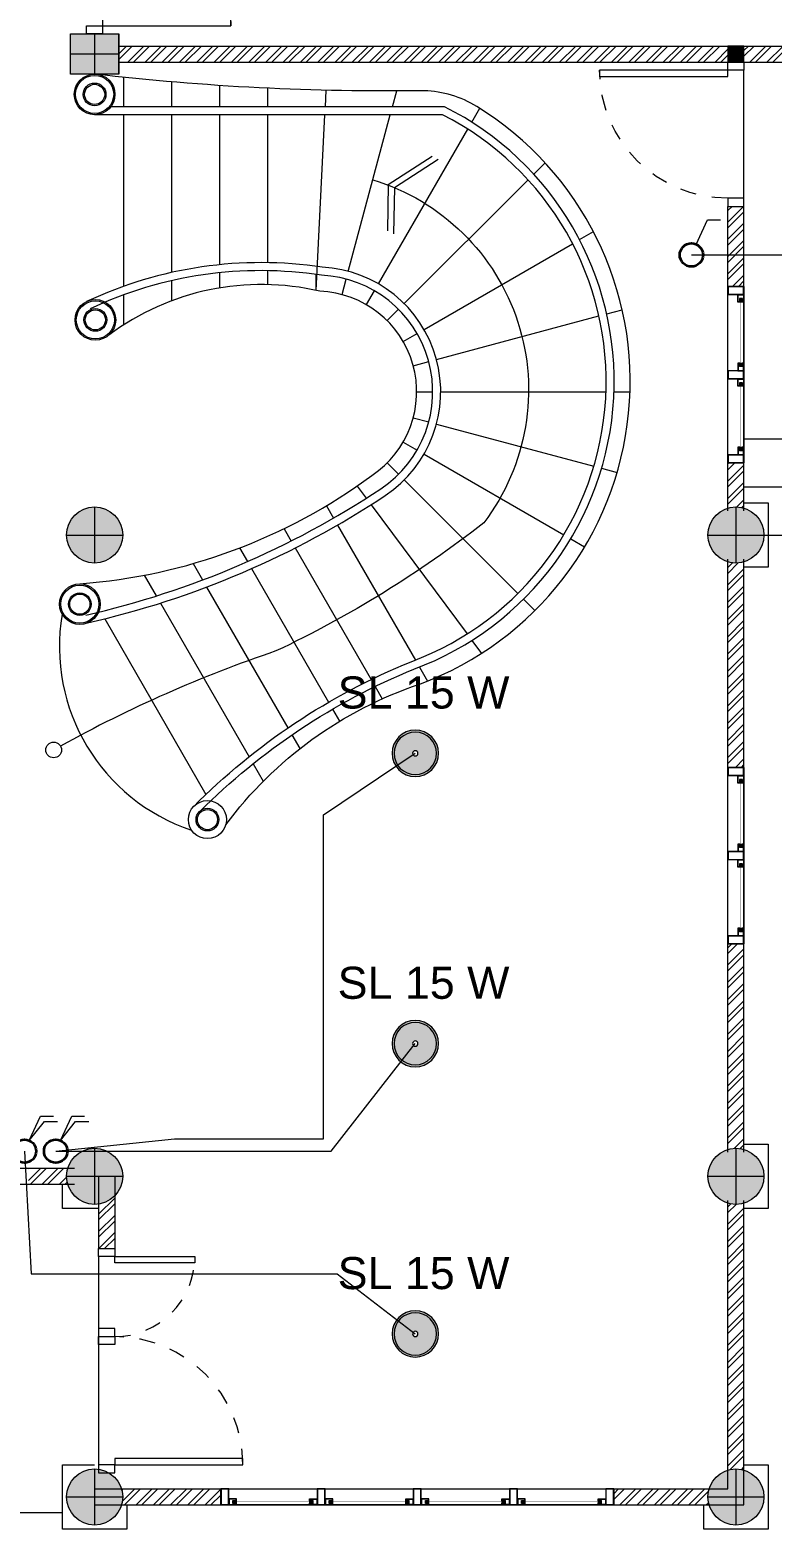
# Model space of a CAD drawing. Header units: millimetres. Extents: x -667 to -468, y -723 to -475.
# Drawn here: x -610.67 to -606.04, y -681 to -671.65 of the extents above; entities that cross this region are included whole.
import ezdxf

# ---------------------------------------------------------------- set-up
doc = ezdxf.new("R2010")
doc.units = ezdxf.units.MM
doc.linetypes.add('HIDDEN', pattern=[0.375, 0.25, -0.125])
doc.layers.get('0').update_dxf_attribs({"lineweight": 9})
for name, color, linetype, lineweight in [('BLOCK', 231, 'Continuous', 5), ('COLUMN', 11, 'Continuous', 9), ('dinding', 36, 'Continuous', 9), ('DOOR', 6, 'Continuous', 5), ('HIDDEN', 9, 'HIDDEN', 5), ('NOTASI', 250, 'Continuous', 5), ('pintu', 6, 'Continuous', 5)]:
    doc.layers.add(name, color=color, linetype=linetype, lineweight=lineweight)
doc.styles.get("Standard").update_dxf_attribs({"font": 'arial.ttf'})
pattern_1 = [(45, (37.383015, -159.11042), (-0.053881537, 0.053881537), []), (45, (37.418936, -159.11042), (-0.053881537, 0.053881537), [])]

# ---------------------------------------------------------------- blocks, each defined once
blk = doc.blocks.new('kolommm bulat')
at = {"layer": 'NOTASI'}
h = blk.add_hatch(color=256, dxfattribs=at)
h.paths.add_polyline_path([(-808.9141, -494.9305), (-808.9141, -495.1055), (-808.7391, -495.1055, 0.414214)])
h.paths.add_polyline_path([(-808.9141, -494.9305, 0.414214), (-809.0891, -495.1055), (-808.9141, -495.1055)])
h.paths.add_polyline_path([(-808.9141, -495.1055), (-809.0891, -495.1055, 0.414214), (-808.9141, -495.2805)])
h.paths.add_polyline_path([(-808.7391, -495.1055), (-808.9141, -495.1055), (-808.9141, -495.2805, 0.414214)])
for p, q in [((-808.9141, -494.9305), (-808.9141, -495.2805)), ((-809.0891, -495.1055), (-808.7391, -495.1055))]:
    blk.add_line(p, q)
blk.add_circle((-808.9141, -495.1055), 0.175)
blk = doc.blocks.new('FFFF')
at = {"layer": 'NOTASI', "ltscale": 0.01}
h = blk.add_hatch(color=256, dxfattribs=at)
h.paths.add_polyline_path([(-508.3704, -250.991), (-508.4954, -250.991), (-508.4954, -251.141), (-508.3704, -251.141)])
h.paths.add_polyline_path([(-508.3704, -251.141), (-508.4954, -251.141), (-508.4954, -251.291), (-508.3704, -251.291)])
h.paths.add_polyline_path([(-508.4954, -251.141), (-508.6204, -251.141), (-508.6204, -251.291), (-508.4954, -251.291)])
h.paths.add_polyline_path([(-508.4954, -250.991), (-508.6204, -250.991), (-508.6204, -251.141), (-508.4954, -251.141)])
at = {"ltscale": 0.01}
for p, q in [((-508.3704, -250.991), (-508.6204, -250.991)), ((-508.4954, -250.991), (-508.4954, -251.291)), ((-508.6204, -251.141), (-508.3704, -251.141))]:
    blk.add_line(p, q, dxfattribs=at)
blk.add_lwpolyline([(-508.6204, -250.991), (-508.3704, -250.991), (-508.3704, -251.291), (-508.6204, -251.291)], close=True, dxfattribs=at)
blk = doc.blocks.new('32')
at = {"layer": 'NOTASI'}
h = blk.add_hatch(color=256, dxfattribs=at)
h.paths.add_polyline_path([(2106.8221, 191.4695), (2106.7721, 191.4695), (2106.7721, 191.4195), (2106.8221, 191.4195)])
h.paths.add_polyline_path([(2106.8721, 191.4695), (2106.8221, 191.4695), (2106.8221, 191.4195), (2106.8721, 191.4195)])
h.paths.add_polyline_path([(2106.8721, 191.4195), (2106.8221, 191.4195), (2106.8221, 191.3695), (2106.8721, 191.3695)])
h.paths.add_polyline_path([(2106.8221, 191.4195), (2106.7721, 191.4195), (2106.7721, 191.3695), (2106.8221, 191.3695)])
at = {"layer": 'BLOCK'}
for p, q in [((2106.7721, 191.4195), (2106.8721, 191.4195)), ((2106.8221, 191.4695), (2106.8221, 191.3695))]:
    blk.add_line(p, q, dxfattribs=at)
blk.add_lwpolyline([(2106.8721, 191.4695), (2106.7721, 191.4695), (2106.7721, 191.3695), (2106.8721, 191.3695)], close=True, dxfattribs=at)
blk = doc.blocks.new('*U583')
for points in [[(81023.4, 24533.4), (81023.4, 25333.4), (81063.4, 25333.4), (81063.4, 24533.4)], [(81023.4, 24533.4), (80973.4, 24533.4), (80973.4, 24433.4), (81023.4, 24433.4)], [(81873.4, 24433.4), (81823.4, 24433.4), (81823.4, 24533.4), (81873.4, 24533.4)]]:
    blk.add_lwpolyline(points, close=True)
at = {"layer": 'HIDDEN'}
blk.add_arc((81023.4, 24533.4), 800, 0, 90, dxfattribs=at)
blk = doc.blocks.new('*U579')
for points in [[(80973.4, 24533.4), (81023.4, 24533.4), (81023.4, 24433.4), (80973.4, 24433.4)], [(81823.4, 24433.4), (81873.4, 24433.4), (81873.4, 24533.4), (81823.4, 24533.4)], [(81823.4, 24433.4), (81823.4, 23633.4), (81783.4, 23633.4), (81783.4, 24433.4)]]:
    blk.add_lwpolyline(points, close=True)
at = {"layer": 'HIDDEN'}
blk.add_arc((81823.4, 24433.4), 800, 180, 270, dxfattribs=at)
blk = doc.blocks.new('*U564')
for points in [[(81023.4, 24533.4), (80973.4, 24533.4), (80973.4, 24433.4), (81023.4, 24433.4)], [(81873.4, 24533.4), (81823.4, 24533.4), (81823.4, 24433.4), (81873.4, 24433.4)], [(81023.4, 24433.4), (81023.4, 23633.4), (81063.4, 23633.4), (81063.4, 24433.4)]]:
    blk.add_lwpolyline(points, close=True)
at = {"layer": 'HIDDEN'}
blk.add_arc((81023.4, 24433.4), 800, 270, 0, dxfattribs=at)
blk = doc.blocks.new('*U619')
for points in [[(81273.4, 24533.4), (81323.4, 24533.4), (81323.4, 24433.4), (81273.4, 24433.4)], [(81823.4, 24533.4), (81873.4, 24533.4), (81873.4, 24433.4), (81823.4, 24433.4)], [(81823.4, 24433.4), (81823.4, 23933.4), (81783.4, 23933.4), (81783.4, 24433.4)]]:
    blk.add_lwpolyline(points, close=True)
at = {"layer": 'HIDDEN'}
blk.add_arc((81823.4, 24433.4), 500, 180, 270, dxfattribs=at)
blk = doc.blocks.new('VFEEW')
h = blk.add_hatch()
h.set_pattern_fill('ANSI31', color=30, scale=0.02, angle=-180, style=0)
h.set_pattern_definition([(45, (-1840.9476361, -2580.5427676), (-0.0017677669529, 0.0017677669529), [])])
h.paths.add_polyline_path([(-646.1735, -521.7223), (-646.1715, -521.7223, -0.354282), (-646.1695, -521.7193), (-646.1895, -521.7193), (-646.1895, -521.7273), (-646.1735, -521.7273)])
h.paths.add_polyline_path([(-646.1895, -521.7113), (-646.1895, -521.7193), (-646.1695, -521.7193, -0.354282), (-646.1715, -521.7163), (-646.1735, -521.7163), (-646.1735, -521.7113)])
h = blk.add_hatch()
h.set_pattern_fill('ANSI31', color=30, scale=0.02, angle=-180, style=0)
h.set_pattern_definition([(135, (549.0636286, -2580.5427676), (0.0017677669529, 0.0017677669529), [])])
h.paths.add_polyline_path([(-645.7105, -521.7223), (-645.7125, -521.7223, 0.354282), (-645.7145, -521.7193), (-645.6945, -521.7193), (-645.6945, -521.7273), (-645.7105, -521.7273)])
h.paths.add_polyline_path([(-645.6945, -521.7113), (-645.6945, -521.7193), (-645.7145, -521.7193, 0.354282), (-645.7125, -521.7163), (-645.7105, -521.7163), (-645.7105, -521.7113)])
h = blk.add_hatch()
h.set_pattern_fill('ANSI31', color=30, scale=0.02, angle=-180, style=0)
h.set_pattern_definition([(45, (-1840.3476361, -2580.5427676), (-0.0017677669529, 0.0017677669529), [])])
h.paths.add_polyline_path([(-645.5735, -521.7223), (-645.5715, -521.7223, -0.354282), (-645.5695, -521.7193), (-645.5895, -521.7193), (-645.5895, -521.7273), (-645.5735, -521.7273)])
h.paths.add_polyline_path([(-645.5895, -521.7113), (-645.5895, -521.7193), (-645.5695, -521.7193, -0.354282), (-645.5715, -521.7163), (-645.5735, -521.7163), (-645.5735, -521.7113)])
h = blk.add_hatch()
h.set_pattern_fill('ANSI31', color=30, scale=0.02, angle=-180, style=0)
h.set_pattern_definition([(135, (549.6636286, -2580.5427676), (0.0017677669529, 0.0017677669529), [])])
h.paths.add_polyline_path([(-645.1105, -521.7223), (-645.1125, -521.7223, 0.354282), (-645.1145, -521.7193), (-645.0945, -521.7193), (-645.0945, -521.7273), (-645.1105, -521.7273)])
h.paths.add_polyline_path([(-645.0945, -521.7113), (-645.0945, -521.7193), (-645.1145, -521.7193, 0.354282), (-645.1125, -521.7163), (-645.1105, -521.7163), (-645.1105, -521.7113)])
h = blk.add_hatch()
h.set_pattern_fill('ANSI31', color=30, scale=0.02, angle=-180, style=0)
h.set_pattern_definition([(45, (-1839.7476361, -2580.5427676), (-0.0017677669529, 0.0017677669529), [])])
h.paths.add_polyline_path([(-644.9735, -521.7223), (-644.9715, -521.7223, -0.354282), (-644.9695, -521.7193), (-644.9895, -521.7193), (-644.9895, -521.7273), (-644.9735, -521.7273)])
h.paths.add_polyline_path([(-644.9895, -521.7113), (-644.9895, -521.7193), (-644.9695, -521.7193, -0.354282), (-644.9715, -521.7163), (-644.9735, -521.7163), (-644.9735, -521.7113)])
h = blk.add_hatch()
h.set_pattern_fill('ANSI31', color=30, scale=0.02, angle=-180, style=0)
h.set_pattern_definition([(135, (550.2636286, -2580.5427676), (0.0017677669529, 0.0017677669529), [])])
h.paths.add_polyline_path([(-644.5105, -521.7223), (-644.5125, -521.7223, 0.354282), (-644.5145, -521.7193), (-644.4945, -521.7193), (-644.4945, -521.7273), (-644.5105, -521.7273)])
h.paths.add_polyline_path([(-644.4945, -521.7113), (-644.4945, -521.7193), (-644.5145, -521.7193, 0.354282), (-644.5125, -521.7163), (-644.5105, -521.7163), (-644.5105, -521.7113)])
h = blk.add_hatch()
h.set_pattern_fill('ANSI31', color=30, scale=0.02, angle=-180, style=0)
h.set_pattern_definition([(45, (-1839.1476361, -2580.5427676), (-0.0017677669529, 0.0017677669529), [])])
h.paths.add_polyline_path([(-644.3735, -521.7223), (-644.3715, -521.7223, -0.354282), (-644.3695, -521.7193), (-644.3895, -521.7193), (-644.3895, -521.7273), (-644.3735, -521.7273)])
h.paths.add_polyline_path([(-644.3895, -521.7113), (-644.3895, -521.7193), (-644.3695, -521.7193, -0.354282), (-644.3715, -521.7163), (-644.3735, -521.7163), (-644.3735, -521.7113)])
h = blk.add_hatch()
h.set_pattern_fill('ANSI31', color=30, scale=0.02, angle=-180, style=0)
h.set_pattern_definition([(135, (550.8636286, -2580.5427676), (0.0017677669529, 0.0017677669529), [])])
h.paths.add_polyline_path([(-643.9105, -521.7223), (-643.9125, -521.7223, 0.354282), (-643.9145, -521.7193), (-643.8945, -521.7193), (-643.8945, -521.7273), (-643.9105, -521.7273)])
h.paths.add_polyline_path([(-643.8945, -521.7113), (-643.8945, -521.7193), (-643.9145, -521.7193, 0.354282), (-643.9125, -521.7163), (-643.9105, -521.7163), (-643.9105, -521.7113)])
for points in [[(-646.267, -521.6381), (-643.817, -521.6381), (-643.817, -521.7381), (-646.267, -521.7381)], [(-646.217, -521.6381), (-646.267, -521.6381), (-646.267, -521.7381), (-646.217, -521.7381)], [(-646.219, -521.6401), (-646.265, -521.6401), (-646.265, -521.7361), (-646.219, -521.7361)], [(-646.1915, -521.7093), (-646.1715, -521.7093), (-646.1715, -521.7026), (-646.215, -521.7026), (-646.215, -521.7361), (-646.1715, -521.7361), (-646.1715, -521.7293), (-646.1915, -521.7293)], [(-645.6925, -521.7093), (-645.7125, -521.7093), (-645.7125, -521.7026), (-645.669, -521.7026), (-645.669, -521.7361), (-645.7125, -521.7361), (-645.7125, -521.7293), (-645.6925, -521.7293)], [(-645.617, -521.6381), (-645.667, -521.6381), (-645.667, -521.7381), (-645.617, -521.7381)], [(-645.619, -521.6401), (-645.665, -521.6401), (-645.665, -521.7361), (-645.619, -521.7361)], [(-645.5915, -521.7093), (-645.5715, -521.7093), (-645.5715, -521.7026), (-645.615, -521.7026), (-645.615, -521.7361), (-645.5715, -521.7361), (-645.5715, -521.7293), (-645.5915, -521.7293)], [(-645.0925, -521.7093), (-645.1125, -521.7093), (-645.1125, -521.7026), (-645.069, -521.7026), (-645.069, -521.7361), (-645.1125, -521.7361), (-645.1125, -521.7293), (-645.0925, -521.7293)], [(-645.017, -521.6381), (-645.067, -521.6381), (-645.067, -521.7381), (-645.017, -521.7381)], [(-645.019, -521.6401), (-645.065, -521.6401), (-645.065, -521.7361), (-645.019, -521.7361)], [(-644.9915, -521.7093), (-644.9715, -521.7093), (-644.9715, -521.7026), (-645.015, -521.7026), (-645.015, -521.7361), (-644.9715, -521.7361), (-644.9715, -521.7293), (-644.9915, -521.7293)], [(-644.4925, -521.7093), (-644.5125, -521.7093), (-644.5125, -521.7026), (-644.469, -521.7026), (-644.469, -521.7361), (-644.5125, -521.7361), (-644.5125, -521.7293), (-644.4925, -521.7293)], [(-644.417, -521.6381), (-644.467, -521.6381), (-644.467, -521.7381), (-644.417, -521.7381)], [(-644.419, -521.6401), (-644.465, -521.6401), (-644.465, -521.7361), (-644.419, -521.7361)], [(-644.3915, -521.7093), (-644.3715, -521.7093), (-644.3715, -521.7026), (-644.415, -521.7026), (-644.415, -521.7361), (-644.3715, -521.7361), (-644.3715, -521.7293), (-644.3915, -521.7293)], [(-643.8925, -521.7093), (-643.9125, -521.7093), (-643.9125, -521.7026), (-643.869, -521.7026), (-643.869, -521.7361), (-643.9125, -521.7361), (-643.9125, -521.7293), (-643.8925, -521.7293)], [(-643.817, -521.6381), (-643.867, -521.6381), (-643.867, -521.7381), (-643.817, -521.7381)], [(-643.819, -521.6401), (-643.865, -521.6401), (-643.865, -521.7361), (-643.819, -521.7361)]]:
    blk.add_lwpolyline(points, close=True)
for points in [[(-646.1715, -521.7133), (-646.1715, -521.7113), (-646.1715, -521.7163), (-646.1715, -521.7113), (-646.1695, -521.7113), (-646.1695, -521.7006), (-646.217, -521.7006), (-646.217, -521.7381), (-646.1695, -521.7381), (-646.1695, -521.7273), (-646.1715, -521.7273), (-646.1715, -521.7223), (-646.1715, -521.7273)], [(-646.1715, -521.7223), (-646.1735, -521.7223), (-646.1735, -521.7273), (-646.1895, -521.7273), (-646.1895, -521.7113), (-646.1735, -521.7113), (-646.1735, -521.7163), (-646.1715, -521.7163)], [(-645.7125, -521.7133), (-645.7125, -521.7113), (-645.7125, -521.7163), (-645.7125, -521.7113), (-645.7145, -521.7113), (-645.7145, -521.7006), (-645.667, -521.7006), (-645.667, -521.7381), (-645.7145, -521.7381), (-645.7145, -521.7273), (-645.7125, -521.7273), (-645.7125, -521.7223), (-645.7125, -521.7273)], [(-645.7125, -521.7223), (-645.7105, -521.7223), (-645.7105, -521.7273), (-645.6945, -521.7273), (-645.6945, -521.7113), (-645.7105, -521.7113), (-645.7105, -521.7163), (-645.7125, -521.7163)], [(-645.5715, -521.7133), (-645.5715, -521.7113), (-645.5715, -521.7163), (-645.5715, -521.7113), (-645.5695, -521.7113), (-645.5695, -521.7006), (-645.617, -521.7006), (-645.617, -521.7381), (-645.5695, -521.7381), (-645.5695, -521.7273), (-645.5715, -521.7273), (-645.5715, -521.7223), (-645.5715, -521.7273)], [(-645.5715, -521.7223), (-645.5735, -521.7223), (-645.5735, -521.7273), (-645.5895, -521.7273), (-645.5895, -521.7113), (-645.5735, -521.7113), (-645.5735, -521.7163), (-645.5715, -521.7163)], [(-645.1125, -521.7133), (-645.1125, -521.7113), (-645.1125, -521.7163), (-645.1125, -521.7113), (-645.1145, -521.7113), (-645.1145, -521.7006), (-645.067, -521.7006), (-645.067, -521.7381), (-645.1145, -521.7381), (-645.1145, -521.7273), (-645.1125, -521.7273), (-645.1125, -521.7223), (-645.1125, -521.7273)], [(-645.1125, -521.7223), (-645.1105, -521.7223), (-645.1105, -521.7273), (-645.0945, -521.7273), (-645.0945, -521.7113), (-645.1105, -521.7113), (-645.1105, -521.7163), (-645.1125, -521.7163)], [(-644.9715, -521.7133), (-644.9715, -521.7113), (-644.9715, -521.7163), (-644.9715, -521.7113), (-644.9695, -521.7113), (-644.9695, -521.7006), (-645.017, -521.7006), (-645.017, -521.7381), (-644.9695, -521.7381), (-644.9695, -521.7273), (-644.9715, -521.7273), (-644.9715, -521.7223), (-644.9715, -521.7273)], [(-644.9715, -521.7223), (-644.9735, -521.7223), (-644.9735, -521.7273), (-644.9895, -521.7273), (-644.9895, -521.7113), (-644.9735, -521.7113), (-644.9735, -521.7163), (-644.9715, -521.7163)], [(-644.5125, -521.7133), (-644.5125, -521.7113), (-644.5125, -521.7163), (-644.5125, -521.7113), (-644.5145, -521.7113), (-644.5145, -521.7006), (-644.467, -521.7006), (-644.467, -521.7381), (-644.5145, -521.7381), (-644.5145, -521.7273), (-644.5125, -521.7273), (-644.5125, -521.7223), (-644.5125, -521.7273)], [(-644.5125, -521.7223), (-644.5105, -521.7223), (-644.5105, -521.7273), (-644.4945, -521.7273), (-644.4945, -521.7113), (-644.5105, -521.7113), (-644.5105, -521.7163), (-644.5125, -521.7163)], [(-644.3715, -521.7133), (-644.3715, -521.7113), (-644.3715, -521.7163), (-644.3715, -521.7113), (-644.3695, -521.7113), (-644.3695, -521.7006), (-644.417, -521.7006), (-644.417, -521.7381), (-644.3695, -521.7381), (-644.3695, -521.7273), (-644.3715, -521.7273), (-644.3715, -521.7223), (-644.3715, -521.7273)], [(-644.3715, -521.7223), (-644.3735, -521.7223), (-644.3735, -521.7273), (-644.3895, -521.7273), (-644.3895, -521.7113), (-644.3735, -521.7113), (-644.3735, -521.7163), (-644.3715, -521.7163)], [(-643.9125, -521.7133), (-643.9125, -521.7113), (-643.9125, -521.7163), (-643.9125, -521.7113), (-643.9145, -521.7113), (-643.9145, -521.7006), (-643.867, -521.7006), (-643.867, -521.7381), (-643.9145, -521.7381), (-643.9145, -521.7273), (-643.9125, -521.7273), (-643.9125, -521.7223), (-643.9125, -521.7273)], [(-643.9125, -521.7223), (-643.9105, -521.7223), (-643.9105, -521.7273), (-643.8945, -521.7273), (-643.8945, -521.7113), (-643.9105, -521.7113), (-643.9105, -521.7163), (-643.9125, -521.7163)]]:
    blk.add_lwpolyline(points)
at = {"color": 20, "const_width": 0.002}
for points in [[(-645.7105, -521.7193), (-646.1735, -521.7193)], [(-645.1105, -521.7193), (-645.5735, -521.7193)], [(-644.5105, -521.7193), (-644.9735, -521.7193)], [(-643.9105, -521.7193), (-644.3735, -521.7193)]]:
    blk.add_lwpolyline(points, dxfattribs=at)
for centre, start, end in [((-646.1687, -521.7166), 174.67337, 252.70675), ((-646.1687, -521.7221), 107.29325, 185.32663), ((-645.7154, -521.7166), 287.29325, 5.32663), ((-645.7154, -521.7221), 354.67337, 72.70675), ((-645.5687, -521.7166), 174.67337, 252.70675), ((-645.5687, -521.7221), 107.29325, 185.32663), ((-645.1154, -521.7166), 287.29325, 5.32663), ((-645.1154, -521.7221), 354.67337, 72.70675), ((-644.9687, -521.7166), 174.67337, 252.70675), ((-644.9687, -521.7221), 107.29325, 185.32663), ((-644.5154, -521.7166), 287.29325, 5.32663), ((-644.5154, -521.7221), 354.67337, 72.70675), ((-644.3687, -521.7166), 174.67337, 252.70675), ((-644.3687, -521.7221), 107.29325, 185.32663), ((-643.9154, -521.7166), 287.29325, 5.32663), ((-643.9154, -521.7221), 354.67337, 72.70675)]:
    blk.add_arc(centre, 0.00286, start, end)
blk = doc.blocks.new('FCE')
h = blk.add_hatch()
h.set_pattern_fill('ANSI31', color=30, scale=0.02, angle=-180, style=0)
h.set_pattern_definition([(45, (-1849.7851361, -2568.5427676), (-0.0017677669529, 0.0017677669529), [])])
h.paths.add_polyline_path([(-655.011, -509.7223), (-655.009, -509.7223, -0.354282), (-655.007, -509.7193), (-655.027, -509.7193), (-655.027, -509.7273), (-655.011, -509.7273)])
h.paths.add_polyline_path([(-655.027, -509.7113), (-655.027, -509.7193), (-655.007, -509.7193, -0.354282), (-655.009, -509.7163), (-655.011, -509.7163), (-655.011, -509.7113)])
h = blk.add_hatch()
h.set_pattern_fill('ANSI31', color=30, scale=0.02, angle=-180, style=0)
h.set_pattern_definition([(135, (540.1511286, -2568.5427676), (0.0017677669529, 0.0017677669529), [])])
h.paths.add_polyline_path([(-654.623, -509.7223), (-654.625, -509.7223, 0.354282), (-654.627, -509.7193), (-654.607, -509.7193), (-654.607, -509.7273), (-654.623, -509.7273)])
h.paths.add_polyline_path([(-654.607, -509.7113), (-654.607, -509.7193), (-654.627, -509.7193, 0.354282), (-654.625, -509.7163), (-654.623, -509.7163), (-654.623, -509.7113)])
h = blk.add_hatch()
h.set_pattern_fill('ANSI31', color=30, scale=0.02, angle=-180, style=0)
h.set_pattern_definition([(45, (-1849.2601361, -2568.5427676), (-0.0017677669529, 0.0017677669529), [])])
h.paths.add_polyline_path([(-654.486, -509.7223), (-654.484, -509.7223, -0.354282), (-654.482, -509.7193), (-654.502, -509.7193), (-654.502, -509.7273), (-654.486, -509.7273)])
h.paths.add_polyline_path([(-654.502, -509.7113), (-654.502, -509.7193), (-654.482, -509.7193, -0.354282), (-654.484, -509.7163), (-654.486, -509.7163), (-654.486, -509.7113)])
h = blk.add_hatch()
h.set_pattern_fill('ANSI31', color=30, scale=0.02, angle=-180, style=0)
h.set_pattern_definition([(135, (540.6761286, -2568.5427676), (0.0017677669529, 0.0017677669529), [])])
h.paths.add_polyline_path([(-654.098, -509.7223), (-654.1, -509.7223, 0.354282), (-654.102, -509.7193), (-654.082, -509.7193), (-654.082, -509.7273), (-654.098, -509.7273)])
h.paths.add_polyline_path([(-654.082, -509.7113), (-654.082, -509.7193), (-654.102, -509.7193, 0.354282), (-654.1, -509.7163), (-654.098, -509.7163), (-654.098, -509.7113)])
for points in [[(-655.0545, -509.6381), (-655.1045, -509.6381), (-655.1045, -509.7381), (-655.0545, -509.7381)], [(-655.1045, -509.6381), (-654.0045, -509.6381), (-654.0045, -509.7381), (-655.1045, -509.7381)], [(-655.0565, -509.6401), (-655.1025, -509.6401), (-655.1025, -509.7361), (-655.0565, -509.7361)], [(-654.5295, -509.6381), (-654.5795, -509.6381), (-654.5795, -509.7381), (-654.5295, -509.7381)], [(-654.5315, -509.6401), (-654.5775, -509.6401), (-654.5775, -509.7361), (-654.5315, -509.7361)], [(-654.0045, -509.6381), (-654.0545, -509.6381), (-654.0545, -509.7381), (-654.0045, -509.7381)], [(-654.0065, -509.6401), (-654.0525, -509.6401), (-654.0525, -509.7361), (-654.0065, -509.7361)], [(-655.029, -509.7093), (-655.009, -509.7093), (-655.009, -509.7026), (-655.0525, -509.7026), (-655.0525, -509.7361), (-655.009, -509.7361), (-655.009, -509.7293), (-655.029, -509.7293)], [(-654.605, -509.7093), (-654.625, -509.7093), (-654.625, -509.7026), (-654.5815, -509.7026), (-654.5815, -509.7361), (-654.625, -509.7361), (-654.625, -509.7293), (-654.605, -509.7293)], [(-654.504, -509.7093), (-654.484, -509.7093), (-654.484, -509.7026), (-654.5275, -509.7026), (-654.5275, -509.7361), (-654.484, -509.7361), (-654.484, -509.7293), (-654.504, -509.7293)], [(-654.08, -509.7093), (-654.1, -509.7093), (-654.1, -509.7026), (-654.0565, -509.7026), (-654.0565, -509.7361), (-654.1, -509.7361), (-654.1, -509.7293), (-654.08, -509.7293)]]:
    blk.add_lwpolyline(points, close=True)
for points in [[(-655.009, -509.7133), (-655.009, -509.7113), (-655.009, -509.7163), (-655.009, -509.7113), (-655.007, -509.7113), (-655.007, -509.7006), (-655.0545, -509.7006), (-655.0545, -509.7381), (-655.007, -509.7381), (-655.007, -509.7273), (-655.009, -509.7273), (-655.009, -509.7223), (-655.009, -509.7273)], [(-655.009, -509.7223), (-655.011, -509.7223), (-655.011, -509.7273), (-655.027, -509.7273), (-655.027, -509.7113), (-655.011, -509.7113), (-655.011, -509.7163), (-655.009, -509.7163)], [(-654.625, -509.7133), (-654.625, -509.7113), (-654.625, -509.7163), (-654.625, -509.7113), (-654.627, -509.7113), (-654.627, -509.7006), (-654.5795, -509.7006), (-654.5795, -509.7381), (-654.627, -509.7381), (-654.627, -509.7273), (-654.625, -509.7273), (-654.625, -509.7223), (-654.625, -509.7273)], [(-654.625, -509.7223), (-654.623, -509.7223), (-654.623, -509.7273), (-654.607, -509.7273), (-654.607, -509.7113), (-654.623, -509.7113), (-654.623, -509.7163), (-654.625, -509.7163)], [(-654.484, -509.7133), (-654.484, -509.7113), (-654.484, -509.7163), (-654.484, -509.7113), (-654.482, -509.7113), (-654.482, -509.7006), (-654.5295, -509.7006), (-654.5295, -509.7381), (-654.482, -509.7381), (-654.482, -509.7273), (-654.484, -509.7273), (-654.484, -509.7223), (-654.484, -509.7273)], [(-654.484, -509.7223), (-654.486, -509.7223), (-654.486, -509.7273), (-654.502, -509.7273), (-654.502, -509.7113), (-654.486, -509.7113), (-654.486, -509.7163), (-654.484, -509.7163)], [(-654.1, -509.7133), (-654.1, -509.7113), (-654.1, -509.7163), (-654.1, -509.7113), (-654.102, -509.7113), (-654.102, -509.7006), (-654.0545, -509.7006), (-654.0545, -509.7381), (-654.102, -509.7381), (-654.102, -509.7273), (-654.1, -509.7273), (-654.1, -509.7223), (-654.1, -509.7273)], [(-654.1, -509.7223), (-654.098, -509.7223), (-654.098, -509.7273), (-654.082, -509.7273), (-654.082, -509.7113), (-654.098, -509.7113), (-654.098, -509.7163), (-654.1, -509.7163)]]:
    blk.add_lwpolyline(points)
at = {"color": 20, "const_width": 0.002}
for points in [[(-654.623, -509.7193), (-655.011, -509.7193)], [(-654.098, -509.7193), (-654.486, -509.7193)]]:
    blk.add_lwpolyline(points, dxfattribs=at)
for centre, start, end in [((-655.0062, -509.7166), 174.67337, 252.70675), ((-655.0062, -509.7221), 107.29325, 185.32663), ((-654.6279, -509.7166), 287.29325, 5.32663), ((-654.6279, -509.7221), 354.67337, 72.70675), ((-654.4812, -509.7166), 174.67337, 252.70675), ((-654.4812, -509.7221), 107.29325, 185.32663), ((-654.1029, -509.7166), 287.29325, 5.32663), ((-654.1029, -509.7221), 354.67337, 72.70675)]:
    blk.add_arc(centre, 0.00286, start, end)
blk = doc.blocks.new('baret bulat')
h = blk.add_hatch(color=256)
h.set_gradient(color1=(2, 121, 4), one_color=1, tint=1, name='SPHERICAL')
h.paths.add_polyline_path([(0.036, 0, 1), (-0.036, 0, 1)], flags=0)
h.paths.add_polyline_path([(-0.321, 0, 1), (0.321, 0, 1)])
h.paths.add_polyline_path([(0.294, 0, -1), (-0.294, 0, -1)], flags=16)
h.paths.add_polyline_path([(0.036, 0, -1), (-0.036, 0, -1)], flags=0)
h = blk.add_hatch(color=256)
h.set_gradient(color1=(251, 236, 121), one_color=1, tint=1, name='SPHERICAL')
h.paths.add_polyline_path([(0.294, 0, 1), (-0.294, 0, 1)])
h.paths.add_polyline_path([(-0.036, 0, -1), (0.036, 0, -1)], flags=16)
for radius in [0.321, 0.294, 0.0363]:
    blk.add_circle((0, 0), radius)
blk = doc.blocks.new('saklar')
at = {"color": 242, "true_color": 0xbb071f}
for p, q in [((0.05, 0.11), (0.166, 0.364)), ((0.166, 0.364), (0.3, 0.364)), ((0.05, 0.11), (0.207, 0.307)), ((0.207, 0.307), (0.342, 0.307))]:
    blk.add_line(p, q, dxfattribs=at)
at = {"color": 242, "lineweight": 35, "true_color": 0xbb071f}
blk.add_circle((0, 0), 0.121, dxfattribs=at)
blk = doc.blocks.new('saklar tunggal')
at = {"color": 242, "true_color": 0xbb071f}
for p, q in [((0.05, 0.11), (0.166, 0.364)), ((0.166, 0.364), (0.3, 0.364))]:
    blk.add_line(p, q, dxfattribs=at)
at = {"color": 242, "lineweight": 35, "true_color": 0xbb071f}
blk.add_circle((0, 0), 0.121, dxfattribs=at)

msp = doc.modelspace()

# ---------------------------------------------------------------- hatches: boundary and pattern name
at = {"layer": 'NOTASI'}
h = msp.add_hatch(dxfattribs=at)
h.set_pattern_fill('ANSI32', color=256, scale=0.008, style=0)
h.set_pattern_definition(pattern_1)
h.paths.add_polyline_path([(-610.2153, -668.9235), (-610.3153, -668.9235), (-610.3153, -670.7735), (-610.2153, -670.7735)])
h.paths.add_polyline_path([(-606.3153, -671.7485), (-610.1153, -671.7485), (-610.1153, -671.8485), (-606.3153, -671.8485)])
h.paths.add_polyline_path([(-604.9403, -671.7985, -0.072565), (-604.933, -671.7485), (-606.2153, -671.7485), (-606.2153, -671.8485), (-604.933, -671.8485, -0.072565)])
h.paths.add_polyline_path([(-604.7153, -670.8485), (-604.8153, -670.8485), (-604.8153, -671.6308, -0.145898), (-604.7153, -671.6308)])
h.paths.add_polyline_path([(-604.7153, -668.9662, -0.145898), (-604.8153, -668.9662), (-604.8153, -669.7485), (-604.7153, -669.7485)])
h = msp.add_hatch(dxfattribs=at)
h.set_pattern_fill('ANSI32', color=256, scale=0.008, style=0)
h.set_pattern_definition(pattern_1)
h.paths.add_polyline_path([(-606.2153, -672.7485), (-606.3153, -672.7485), (-606.3153, -673.2485), (-606.2153, -673.2485)])
h.paths.add_polyline_path([(-606.2153, -674.3485), (-606.3153, -674.3485), (-606.3153, -674.6308, -0.145898), (-606.2153, -674.6308)])
h = msp.add_hatch(dxfattribs=at)
h.set_pattern_fill('ANSI32', color=256, scale=0.008, style=0)
h.set_pattern_definition(pattern_1)
h.paths.add_polyline_path([(-606.2153, -674.9662, -0.145898), (-606.3153, -674.9662), (-606.3153, -676.2485), (-606.2153, -676.2485)])
h.paths.add_polyline_path([(-606.2153, -677.3485), (-606.3153, -677.3485), (-606.3153, -678.6308, -0.145898), (-606.2153, -678.6308)])
h = msp.add_hatch(dxfattribs=at)
h.set_pattern_fill('ANSI32', color=256, scale=0.008, style=0)
h.set_pattern_definition(pattern_1)
h.paths.add_polyline_path([(-610.1403, -678.921, -0.164525), (-610.2403, -678.9717), (-610.2403, -679.2485), (-610.1403, -679.2485)])
h.paths.add_polyline_path([(-610.433, -678.7485), (-610.677, -678.7485), (-610.677, -678.8485), (-610.433, -678.8485, -0.072565), (-610.4403, -678.7985, -0.072565)])
h.paths.add_polyline_path([(-611.8446, -678.7485), (-612.0976, -678.7485, -0.072565), (-612.0903, -678.7985, -0.072565), (-612.0976, -678.8485), (-611.8446, -678.8485)])
h.paths.add_polyline_path([(-612.4403, -678.7985, -0.072565), (-612.433, -678.7485), (-612.6181, -678.7485), (-612.6181, -678.8485), (-612.433, -678.8485, -0.072565)])
h.paths.add_polyline_path([(-612.6181, -678.7485), (-613.427, -678.7485), (-613.427, -678.8485), (-612.6181, -678.8485)])
h = msp.add_hatch(dxfattribs=at)
h.set_pattern_fill('ANSI32', color=256, scale=0.008, style=0)
h.set_pattern_definition(pattern_1)
h.paths.add_polyline_path([(-606.2153, -678.9662, -0.145898), (-606.3153, -678.9662), (-606.3153, -680.6308, -0.145898), (-606.2153, -680.6308)])
h.paths.add_polyline_path([(-606.4403, -680.7985, -0.072565), (-606.433, -680.7485), (-607.0278, -680.7485), (-607.0278, -680.8485), (-606.433, -680.8485, -0.072565)])
h.paths.add_polyline_path([(-609.4778, -680.7485), (-610.0976, -680.7485, -0.072565), (-610.0903, -680.7985, -0.072565), (-610.0976, -680.8485), (-609.4778, -680.8485)])

# ---------------------------------------------------------------- linework, layer by layer
at = {"color": 1, "linetype": 'ByBlock', "true_color": 0xff1a1a}
for p, q in [((-606.543, -673.0518), (-605.8836, -673.0518)), ((-608.8387, -676.5442), (-608.2653, -676.1602)), ((-608.8387, -678.5641), (-608.8387, -676.5442)), ((-608.79, -678.6417), (-608.2653, -677.9709)), ((-610.5081, -678.6417), (-609.7674, -678.5641)), ((-609.7674, -678.5641), (-608.8387, -678.5641)), ((-610.7032, -678.6417), (-610.6602, -679.4067)), ((-610.5081, -678.6417), (-608.79, -678.6417)), ((-610.6602, -679.4067), (-608.7535, -679.4067)), ((-608.7535, -679.4067), (-608.2653, -679.7816))]:
    msp.add_line(p, q, dxfattribs=at)
for points in [[(-606.2153, -674.5985), (-606.0653, -674.5985), (-606.0653, -674.9985), (-606.2153, -674.9985)], [(-606.2153, -678.5985), (-606.0653, -678.5985), (-606.0653, -678.9985), (-606.2153, -678.9985)], [(-610.2403, -678.9985), (-610.4653, -678.9985), (-610.4653, -678.8485)], [(-610.0653, -680.8485), (-610.0653, -680.9985), (-610.4653, -680.9985), (-610.4653, -680.5985), (-610.2653, -680.5985)], [(-606.2153, -680.5985), (-606.0653, -680.5985), (-606.0653, -680.9985), (-606.4653, -680.9985), (-606.4653, -680.8485)]]:
    msp.add_lwpolyline(points)
at = {"layer": 'dinding'}
for p, q in [((-610.1153, -671.7485), (-604.8903, -671.7485)), ((-610.1153, -671.8485), (-604.8903, -671.8485)), ((-610.0842, -672.1271), (-610.0842, -671.9466)), ((-609.7842, -672.1271), (-609.7842, -671.9721)), ((-606.2153, -672.6985), (-606.2153, -671.8985)), ((-609.4842, -672.1271), (-609.4842, -671.9948)), ((-609.1842, -672.1271), (-609.1842, -672.0117)), ((-608.8259, -672.1271), (-608.8207, -672.0245)), ((-608.4078, -672.1271), (-608.381, -672.0271)), ((-607.9134, -672.2235), (-607.8633, -672.1369)), ((-610.0842, -673.2472), (-610.0842, -672.1771)), ((-609.7842, -673.1607), (-609.7842, -672.1771)), ((-609.4842, -673.1124), (-609.4842, -672.1771)), ((-609.1842, -673.1), (-609.1842, -672.1771)), ((-608.8842, -673.2726), (-608.8285, -672.1771)), ((-608.683, -673.154), (-608.4212, -672.1771)), ((-608.4954, -673.2317), (-607.9384, -672.2669)), ((-608.4336, -672.6129), (-608.1605, -672.4362)), ((-608.3957, -672.6313), (-608.1225, -672.4546)), ((-607.5267, -672.5476), (-607.456, -672.4769)), ((-608.4336, -672.6129), (-608.4396, -672.9009)), ((-608.3957, -672.6313), (-608.4016, -672.9193)), ((-608.3344, -673.3553), (-607.5621, -672.583)), ((-606.3153, -674.6485), (-606.3153, -672.7485)), ((-606.2153, -674.6485), (-606.2153, -672.7485)), ((-607.2409, -672.9563), (-607.1542, -672.9063)), ((-608.2108, -673.5163), (-607.2842, -672.9814)), ((-609.4842, -673.2573), (-609.4842, -673.1627)), ((-609.1842, -673.2364), (-609.1842, -673.15)), ((-608.8842, -673.2726), (-608.8842, -673.1734)), ((-609.7842, -673.3375), (-609.7842, -673.212)), ((-608.7218, -673.2989), (-608.6959, -673.2023)), ((-608.5704, -673.3616), (-608.5204, -673.275)), ((-610.0842, -673.4877), (-610.0842, -673.3003)), ((-608.4404, -673.4613), (-608.3697, -673.3906)), ((-608.1331, -673.7039), (-607.1198, -673.4324)), ((-607.0715, -673.4194), (-606.9748, -673.3935)), ((-608.3407, -673.5913), (-608.2541, -673.5413)), ((-608.278, -673.7427), (-608.1814, -673.7168)), ((-608.2566, -673.9051), (-608.1566, -673.9051)), ((-608.1066, -673.9051), (-607.0758, -673.9051)), ((-607.0258, -673.9051), (-606.9257, -673.9051)), ((-608.278, -674.0676), (-608.1814, -674.0934)), ((-608.1331, -674.1064), (-607.1514, -674.3694)), ((-608.3407, -674.2189), (-608.2541, -674.2689)), ((-606.2153, -674.1985), (-604.6403, -674.1985)), ((-608.2108, -674.2939), (-607.339, -674.7972)), ((-608.4404, -674.3489), (-608.3697, -674.4196)), ((-607.1031, -674.3824), (-607.0064, -674.4083)), ((-608.6279, -674.4929), (-608.5711, -674.5692)), ((-608.3344, -674.455), (-607.6257, -675.1636)), ((-606.2153, -674.4985), (-604.6403, -674.4985)), ((-608.82, -674.6163), (-608.7757, -674.6931)), ((-608.5412, -674.6095), (-607.9422, -675.4158)), ((-609.084, -674.7591), (-609.0397, -674.8359)), ((-608.7507, -674.7364), (-608.2645, -675.5785)), ((-609.361, -674.8794), (-609.3118, -674.9646)), ((-609.0146, -674.8792), (-608.5408, -675.6999)), ((-607.2957, -674.8222), (-607.2091, -674.8722)), ((-606.2153, -674.7985), (-604.6403, -674.7985)), ((-606.3153, -678.6485), (-606.3153, -674.9485)), ((-606.2153, -678.6485), (-606.2153, -674.9485)), ((-609.9556, -675.0494), (-609.8808, -675.1789)), ((-609.6512, -674.9766), (-609.5921, -675.079)), ((-609.2866, -675.0081), (-608.8057, -675.8411)), ((-609.5668, -675.1229), (-609.0595, -676.0015)), ((-609.8552, -675.2233), (-609.3021, -676.1813)), ((-607.5904, -675.199), (-607.5197, -675.2697)), ((-610.2027, -675.3215), (-609.5707, -676.4162)), ((-607.9123, -675.4561), (-607.8525, -675.5366)), ((-608.2392, -675.6223), (-608.1887, -675.7098)), ((-608.5158, -675.7433), (-608.4714, -675.8202)), ((-608.7807, -675.8844), (-608.7371, -675.9599)), ((-609.0344, -676.045), (-608.9847, -676.131)), ((-609.2768, -676.2251), (-609.2137, -676.3345)), ((-615.6403, -678.7485), (-610.3903, -678.7485)), ((-610.2403, -678.7985), (-610.2403, -679.2485)), ((-610.1403, -678.7985), (-610.1403, -679.2485)), ((-615.6403, -678.8485), (-610.3903, -678.8485)), ((-606.3153, -680.7485), (-606.3153, -678.9485)), ((-606.2153, -680.8485), (-606.2153, -678.9485)), ((-610.2403, -679.2985), (-610.2403, -680.5985)), ((-610.2653, -680.7485), (-606.3153, -680.7485)), ((-610.2653, -680.8485), (-606.2153, -680.8485)), ((-610.4653, -680.8985), (-612.1217, -680.8985))]:
    msp.add_line(p, q, dxfattribs=at)
for points in [[(-609.4477, -676.6066, -0.153707), (-608.2371, -675.7285, 0.62445), (-607.8817, -672.1254, 0.128278), (-608.2096, -672.0271, -0.032853), (-610.2653, -671.9235)], [(-609.6093, -676.524, -0.100838), (-608.2734, -675.6353, 0.656307), (-608.084, -672.1271), (-610.1644, -672.1271)], [(-609.6497, -676.4937, -0.101321), (-608.2915, -675.5887, 0.654208), (-608.0959, -672.1771), (-610.2653, -672.1771)], [(-608.5299, -672.5827, -0.522279), (-607.8379, -674.7223, -0.055928), (-609.1343, -675.5219, 0.045363), (-610.4777, -676.1153, 0.045363)], [(-610.3091, -675.3468, 0.090595), (-608.4524, -674.5518, 0.722711), (-608.8457, -673.1285, 0.148646), (-610.3155, -673.3424)], [(-610.3202, -675.298, 0.090591), (-608.4801, -674.5102, 0.723972), (-608.8506, -673.1783, 0.148907), (-610.2942, -673.3877, 0.148907)], [(-610.3578, -675.1029, 0.14133), (-608.5355, -674.4269, 0.726986), (-608.8604, -673.278, 0.220859), (-610.1759, -673.551, 0.149483)]]:
    msp.add_lwpolyline(points, format="xyb", dxfattribs=at)
at = {"layer": 'dinding', "color": 0}
for centre, radius in [((-610.2653, -672.0503), 0.1268), ((-610.2653, -672.0503), 0.1188), ((-610.2653, -672.0503), 0.0708), ((-610.2653, -672.0503), 0.0628), ((-610.2609, -673.4569), 0.1268), ((-610.2609, -673.4569), 0.1188), ((-610.2609, -673.4569), 0.0708), ((-610.2609, -673.4569), 0.0628), ((-610.3578, -675.2297), 0.1268), ((-610.3578, -675.2297), 0.1188), ((-610.3578, -675.2297), 0.0708), ((-610.3578, -675.2297), 0.0628), ((-609.5618, -676.5737), 0.1188), ((-609.5618, -676.5737), 0.0708), ((-609.5618, -676.5737), 0.0628)]:
    msp.add_circle(centre, radius, dxfattribs=at)
at = {"layer": 'dinding'}
msp.add_circle((-610.5206, -676.1392), 0.0491, dxfattribs=at)
msp.add_arc((-609.2809, -675.4963), 1.2041, 170.28068, 251.58686, dxfattribs=at)
at = {"layer": 'dinding', "color": 0}
msp.add_arc((-609.4088, -676.7173), 0.3286, 136.50602, 137.13564, dxfattribs=at)

# ---------------------------------------------------------------- block references
at = {"xscale": 0.6011865158496799, "yscale": 0.6011865158496799, "zscale": 0.6011865158496799}
for name, p in [('saklar tunggal', (-606.543, -673.0518)), ('saklar', (-610.7032, -678.6417)), ('saklar', (-610.5081, -678.6417))]:
    msp.add_blockref(name, p, dxfattribs=at)
at = {"xscale": -0.4508898868872598, "yscale": 0.4508898868872598, "zscale": 0.4508898868872598, "rotation": 180}
for p in [(-608.2653, -676.1602), (-608.2653, -677.9709), (-608.2653, -679.7816)]:
    msp.add_blockref('baret bulat', p, dxfattribs=at)
at = {"layer": 'COLUMN'}
for name, p, rotation in [('FFFF', (-359.1243, -1180.2939), 269.9999999998715), ('32', (-797.6848, 1435.0236), 270)]:
    msp.add_blockref(name, p, dxfattribs=dict(at, rotation=rotation))
for p in [(198.6488, -179.693), (202.6488, -179.693), (198.6488, -183.693), (202.6488, -183.693), (198.6488, -185.693), (202.6488, -185.693)]:
    msp.add_blockref('kolommm bulat', p, dxfattribs=at)
at = {"layer": 'DOOR', "yscale": 0.0009999999999763531, "zscale": 0.0009999999999763531}
for name, p, xscale, rotation in [('*U583', (-634.7487, -752.6469), -0.0009999999999763531, 270), ('*U579', (-630.7487, -753.7219), -0.0009999999999763531, 270), ('*U619', (-585.7069, -761.1219), 0.0009999999999763531, 90), ('*U564', (-585.7069, -761.6219), 0.0009999999999763531, 90)]:
    msp.add_blockref(name, p, dxfattribs=dict(at, xscale=xscale, rotation=rotation))
at = {"layer": 'pintu', "rotation": 90.00000000000001}
for p in [(-1115.9533, -19.244), (-1115.9533, -22.244)]:
    msp.add_blockref('FCE', p, dxfattribs=at)
at = {"layer": 'pintu'}
msp.add_blockref('VFEEW', (36.7892, -159.1104), dxfattribs=at)

# ---------------------------------------------------------------- texts
at = {"color": 1, "linetype": 'ByBlock', "true_color": 0xff1a1a, "char_height": 0.2, "attachment_point": 1}
for insert in [(-608.7495, -675.6807), (-608.7495, -677.4914), (-608.7495, -679.3021)]:
    msp.add_mtext_dynamic_manual_height_columns('{\\C256;SL 15 W}', width=1.666801, gutter_width=12.5, heights=[0], dxfattribs=dict(at, insert=insert))

doc.saveas('drawing.dxf')
